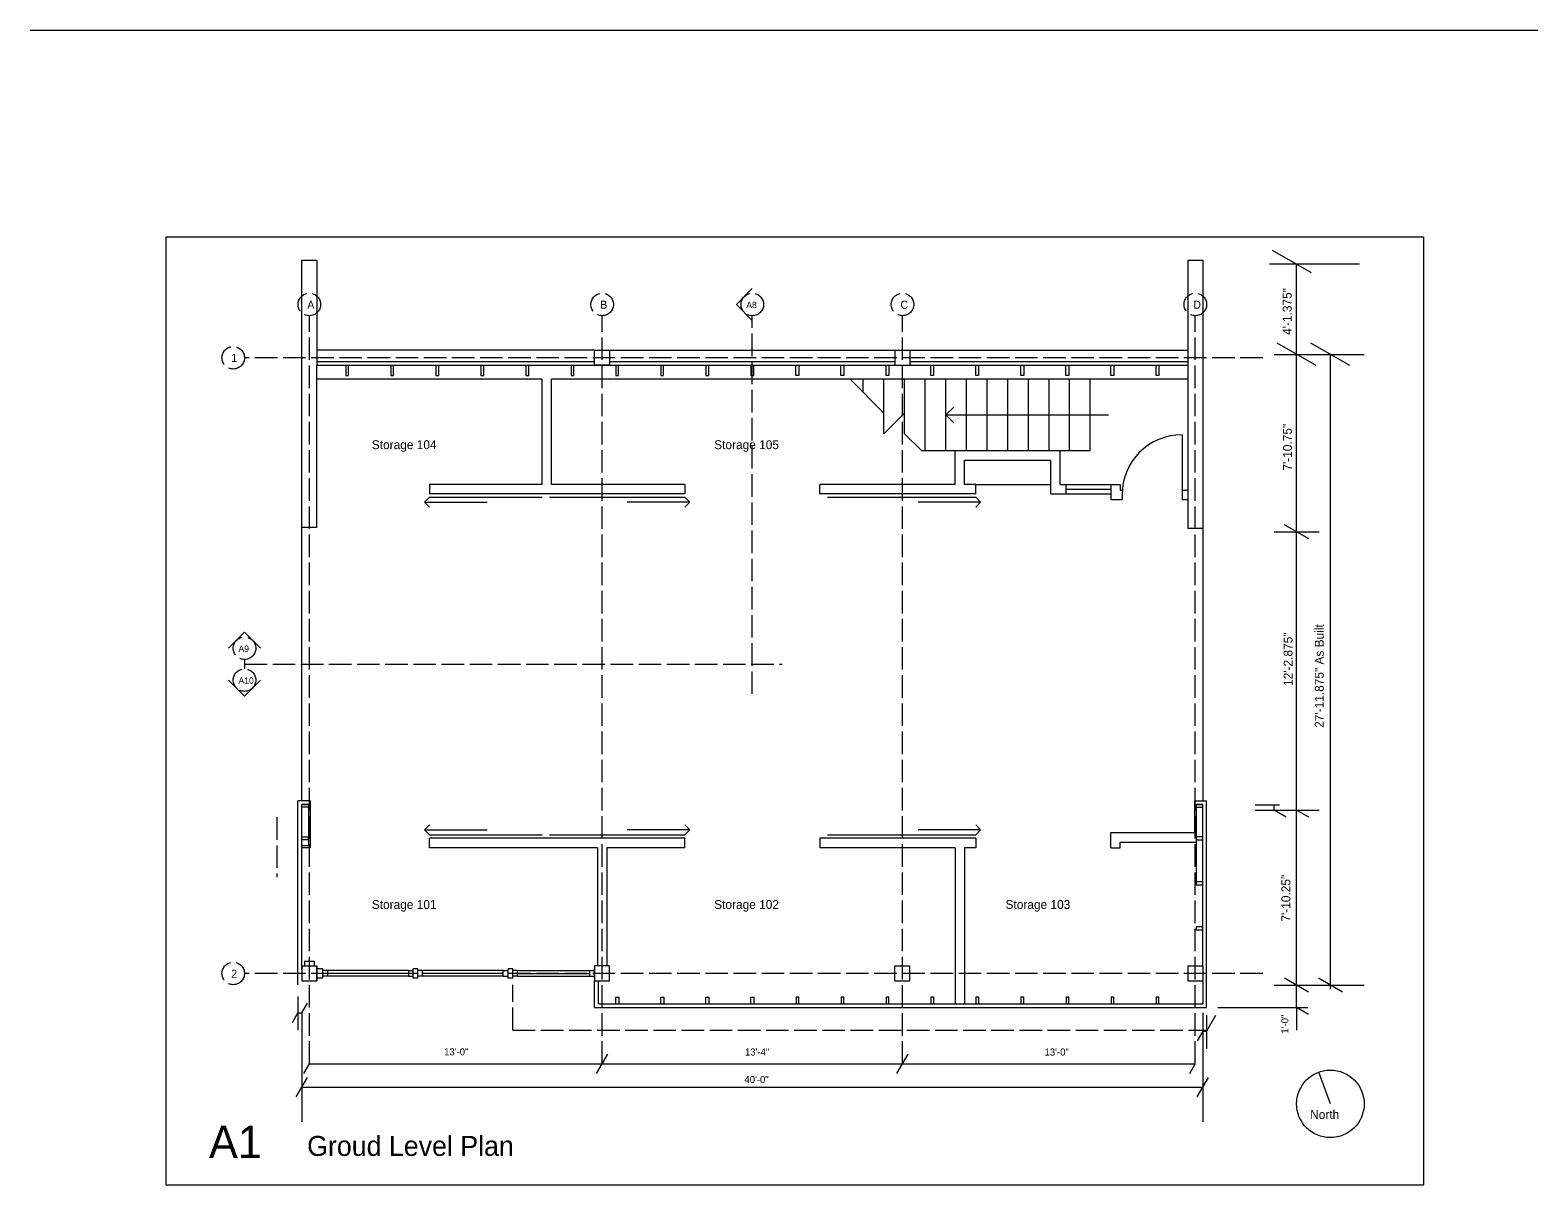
# Model space of a CAD drawing. Header units: inches. Extents: x 1267 to 6358, y -2516 to 4336.
# Drawn here: x 1267 to 2068, y 723 to 1339 of the extents above; entities that cross this region are included whole.
import ezdxf

# ---------------------------------------------------------------- set-up
doc = ezdxf.new("R2010")
doc.units = ezdxf.units.IN
doc.header["$MEASUREMENT"] = 0
doc.linetypes.add('ACAD_ISO02W100', pattern=[15, 12, -3])
for name, color, linetype in [('const', 7, 'Continuous'), ('e1', 7, 'Continuous'), ('e2', 251, 'Continuous'), ('glass', 172, 'Continuous'), ('grid', 252, 'ACAD_ISO02W100'), ('millwork', 254, 'Continuous'), ('soffit', 253, 'ACAD_ISO02W100'), ('stairs', 140, 'Continuous'), ('walls', 7, 'Continuous')]:
    doc.layers.add(name, color=color, linetype=linetype)

msp = doc.modelspace()

# ---------------------------------------------------------------- linework, layer by layer
for p, q in [((1339.81, 1228.42), (1339.81, 723.41)), ((1339.81, 1228.42), (2009.95, 1228.42)), ((2009.95, 1228.42), (2009.95, 723.41)), ((1339.81, 723.41), (2009.95, 723.41))]:
    msp.add_line(p, q)
at = {"layer": 'const'}
for p, q in [((1950.25, 1209.29), (1929.47, 1221.29)), ((1975.86, 1213.89), (1927.86, 1213.89)), ((1942.29, 817.89), (1942.29, 1213.89)), ((1952.68, 1159.89), (1931.9, 1171.89)), ((1970.68, 1159.89), (1949.9, 1171.89)), ((1930.29, 1165.89), (1978.29, 1165.89)), ((1960.29, 827.69), (1960.29, 1165.89)), ((1948.73, 1067.67), (1935.85, 1075.11)), ((1930.29, 1071.39), (1954.29, 1071.39)), ((1920.14, 925.89), (1933.17, 925.89)), ((1920.14, 923.01), (1954.29, 923.01)), ((1930.29, 923.01), (1930.29, 925.89)), ((1936.73, 919.29), (1930.29, 923.01)), ((1948.73, 919.29), (1942.29, 923.01)), ((1948.71, 826.18), (1935.87, 833.6)), ((1966.71, 826.18), (1953.87, 833.6)), ((1930.29, 829.89), (1978.29, 829.89)), ((1412.3, 815.11), (1415.3, 820.31)), ((1900.29, 817.89), (1948.29, 817.89)), ((1948.71, 814.18), (1942.29, 817.89)), ((1407.25, 809.92), (1410.25, 815.11)), ((1410.25, 815.11), (1412.3, 815.11)), ((1412.3, 815.11), (1412.3, 757)), ((1892.3, 815.11), (1892.3, 757)), ((1899.15, 813.62), (1894.35, 805.31)), ((1892.3, 805.31), (1889.3, 800.11)), ((1892.3, 805.31), (1894.35, 805.31)), ((1569.3, 782.74), (1575.3, 793.13)), ((1729.3, 782.74), (1735.3, 793.13)), ((1413.3, 782.74), (1416.3, 787.93)), ((1416.3, 787.93), (1888.33, 787.93)), ((1885.33, 782.74), (1888.33, 787.93)), ((1409.3, 770.27), (1415.3, 780.66)), ((1889.3, 770.27), (1895.3, 780.66)), ((1412.3, 775.47), (1892.3, 775.47))]:
    msp.add_line(p, q, dxfattribs=at)
at = {"layer": 'e1'}
for p, q in [((1267.49, 1338.67), (6357.66, 1338.67)), ((1942.29, 817.89), (1942.29, 815.69)), ((1942.29, 817.89), (1942.29, 805.89))]:
    msp.add_line(p, q, dxfattribs=at)
msp.add_circle((1960.29, 766.62), 18, dxfattribs=at)
at = {"layer": 'e2'}
for p, q in [((1568.29, 1168.09), (1420.3, 1168.09)), ((1576.29, 1168.09), (1728.27, 1168.09)), ((1736.27, 1168.09), (1884.3, 1168.09)), ((1412.3, 928.09), (1412.3, 1073.59)), ((1892.3, 1073.34), (1892.3, 928.09))]:
    msp.add_line(p, q, dxfattribs=at)
at = {"layer": 'glass'}
for p, q in [((1819.3, 1094.09), (1843.3, 1094.09)), ((1469.09, 837.59), (1426.04, 837.59)), ((1469.09, 834.59), (1426.04, 834.59)), ((1519.64, 837.59), (1476.59, 837.59)), ((1519.64, 834.59), (1476.59, 834.59)), ((1527.14, 837.59), (1565.79, 837.59)), ((1527.14, 834.59), (1565.79, 834.59))]:
    msp.add_line(p, q, dxfattribs=at)
at = {"layer": 'grid'}
for p, q in [((1416.3, 787.93), (1416.3, 1186.48)), ((1572.3, 787.93), (1572.3, 1186.48)), ((1652.3, 985), (1652.3, 1186.48)), ((1732.3, 787.93), (1732.3, 1186.48)), ((1888.33, 787.93), (1888.33, 1186.48)), ((1924.29, 1164.09), (1381.76, 1164.09)), ((1381.76, 1003.32), (1381.76, 998.35)), ((1381.76, 1000.84), (1668.14, 1000.84)), ((1924.29, 836.09), (1381.76, 836.09))]:
    msp.add_line(p, q, dxfattribs=at)
for centre in [(1416.3, 1192.48), (1572.3, 1192.48), (1652.3, 1192.48), (1732.3, 1192.48), (1888.33, 1192.48), (1375.76, 1164.09), (1381.76, 1009.32), (1381.76, 992.35), (1375.76, 836.09)]:
    msp.add_circle(centre, 6, dxfattribs=at)
at = {"layer": 'millwork'}
for p, q in [((1881.3, 1123.09), (1881.3, 1091.09)), ((1771.3, 1096.59), (1811.3, 1096.59)), ((1819.3, 1096.59), (1843.3, 1096.59)), ((1480.3, 1089.75), (1540.3, 1089.75)), ((1544.3, 1089.75), (1616.3, 1089.75)), ((1692.3, 1089.75), (1771.3, 1089.75)), ((1819.3, 1091.59), (1843.3, 1091.59)), ((1480.3, 909.92), (1540.3, 909.92)), ((1544.3, 909.92), (1616.3, 909.92)), ((1692.3, 909.92), (1771.3, 909.92)), ((1469.09, 836.09), (1426.04, 836.09)), ((1519.64, 836.09), (1476.59, 836.09)), ((1527.14, 836.09), (1565.79, 836.09))]:
    msp.add_line(p, q, dxfattribs=at)
msp.add_arc((1881.3, 1091.09), 32, 90, 180, dxfattribs=at)
at = {"layer": 'soffit'}
for p, q in [((1398.98, 919.3), (1398.98, 887.3)), ((1524.64, 805.89), (1524.64, 830.09)), ((1524.64, 805.89), (1894.35, 805.89))]:
    msp.add_line(p, q, dxfattribs=at)
at = {"layer": 'stairs'}
for p, q in [((1722.37, 1134.59), (1704.37, 1152.59)), ((1711.37, 1145.59), (1711.37, 1152.59)), ((1722.37, 1123.59), (1722.37, 1152.59)), ((1733.37, 1123.59), (1733.37, 1152.59)), ((1744.37, 1114.59), (1744.37, 1152.59)), ((1755.37, 1114.59), (1755.37, 1152.59)), ((1766.37, 1114.59), (1766.37, 1152.59)), ((1777.37, 1114.59), (1777.37, 1152.59)), ((1788.37, 1114.59), (1788.37, 1152.59)), ((1799.37, 1114.59), (1799.37, 1152.59)), ((1810.37, 1114.59), (1810.37, 1152.59)), ((1821.37, 1114.59), (1821.37, 1152.59)), ((1832.37, 1114.59), (1832.37, 1152.59)), ((1755.37, 1133.59), (1759.61, 1137.83)), ((1722.37, 1123.59), (1733.37, 1134.59)), ((1755.37, 1133.59), (1842.11, 1133.59)), ((1755.37, 1133.59), (1759.61, 1129.34)), ((1742.37, 1114.59), (1733.37, 1123.59)), ((1742.37, 1114.59), (1760.3, 1114.59)), ((1816.3, 1114.59), (1832.37, 1114.59)), ((1477.67, 1087.12), (1480.3, 1089.75)), ((1618.93, 1087.12), (1616.3, 1089.75)), ((1773.93, 1087.12), (1771.3, 1089.75)), ((1477.67, 1087.12), (1480.3, 1084.49)), ((1477.67, 1087.12), (1511.01, 1087.12)), ((1618.93, 1087.12), (1585.59, 1087.12)), ((1618.93, 1087.12), (1616.3, 1084.49)), ((1773.93, 1087.12), (1740.59, 1087.12)), ((1773.93, 1087.12), (1771.3, 1084.49)), ((1477.67, 912.55), (1480.3, 915.18)), ((1477.67, 912.55), (1480.3, 909.92)), ((1477.67, 912.55), (1511.01, 912.55)), ((1618.93, 912.55), (1585.59, 912.55)), ((1618.93, 912.55), (1616.3, 915.18)), ((1618.93, 912.55), (1616.3, 909.92)), ((1773.93, 912.55), (1740.59, 912.55)), ((1773.93, 912.55), (1771.3, 915.18)), ((1773.93, 912.55), (1771.3, 909.92))]:
    msp.add_line(p, q, dxfattribs=at)
at = {"layer": 'walls'}
for p, q in [((1412.3, 1073.59), (1412.3, 1216.09)), ((1412.3, 1216.09), (1420.3, 1216.09)), ((1420.3, 1216.09), (1420.3, 1168.09)), ((1884.3, 1216.09), (1884.3, 1168.09)), ((1884.3, 1216.09), (1892.3, 1216.09)), ((1892.3, 1216.09), (1892.3, 1073.34)), ((1652.3, 1200.97), (1643.82, 1192.48)), ((1652.3, 1184), (1643.82, 1192.48)), ((1420.3, 1168.09), (1420.3, 1160.09)), ((1420.3, 1162.09), (1568.29, 1162.09)), ((1568.29, 1168.09), (1576.29, 1168.09)), ((1568.29, 1160.09), (1568.29, 1168.09)), ((1576.29, 1168.09), (1576.29, 1160.09)), ((1576.29, 1162.09), (1728.27, 1162.09)), ((1728.27, 1168.09), (1736.27, 1168.09)), ((1728.27, 1168.09), (1728.27, 1160.09)), ((1736.27, 1168.09), (1736.27, 1160.09)), ((1736.27, 1162.09), (1884.3, 1162.09)), ((1884.3, 1168.09), (1884.3, 1160.09)), ((1420.3, 1073.59), (1420.3, 1160.09)), ((1420.3, 1160.09), (1884.3, 1160.09)), ((1540.3, 1152.59), (1420.3, 1152.59)), ((1540.3, 1096.59), (1540.3, 1152.59)), ((1545.3, 1096.59), (1545.3, 1152.59)), ((1884.3, 1152.59), (1545.3, 1152.59)), ((1576.29, 1160.09), (1568.29, 1160.09)), ((1728.27, 1160.09), (1736.27, 1160.09)), ((1884.3, 1160.09), (1884.3, 1073.34)), ((1760.3, 1114.59), (1816.3, 1114.59)), ((1760.3, 1096.59), (1760.3, 1114.59)), ((1816.3, 1096.59), (1816.3, 1114.59)), ((1765.3, 1109.59), (1811.3, 1109.59)), ((1765.3, 1096.59), (1765.3, 1109.59)), ((1811.3, 1091.59), (1811.3, 1109.59)), ((1540.3, 1096.59), (1480.3, 1096.59)), ((1480.3, 1096.59), (1480.3, 1091.59)), ((1616.3, 1096.59), (1545.3, 1096.59)), ((1616.3, 1096.59), (1616.3, 1091.59)), ((1760.3, 1096.59), (1688.3, 1096.59)), ((1688.3, 1091.59), (1688.3, 1096.59)), ((1771.3, 1096.59), (1765.3, 1096.59)), ((1771.3, 1091.59), (1771.3, 1096.59)), ((1816.3, 1096.59), (1819.3, 1096.59)), ((1819.3, 1096.59), (1819.3, 1091.59)), ((1843.3, 1096.59), (1848.3, 1096.59)), ((1843.3, 1096.59), (1843.3, 1088.59)), ((1848.3, 1096.59), (1848.3, 1093.59)), ((1616.3, 1091.59), (1480.3, 1091.59)), ((1771.3, 1091.59), (1688.3, 1091.59)), ((1811.3, 1091.59), (1819.3, 1091.59)), ((1843.3, 1088.59), (1849.3, 1088.59)), ((1848.3, 1093.59), (1849.3, 1093.59)), ((1849.3, 1091.59), (1849.3, 1088.59)), ((1881.3, 1093.59), (1884.3, 1093.59)), ((1881.3, 1093.59), (1881.3, 1088.59)), ((1881.3, 1088.59), (1884.3, 1088.59)), ((1420.3, 1073.59), (1412.3, 1073.59)), ((1884.3, 1073.34), (1892.3, 1073.34)), ((1373.27, 1009.32), (1381.76, 1017.81)), ((1390.24, 1009.32), (1381.76, 1017.81)), ((1373.27, 992.35), (1381.76, 983.87)), ((1390.24, 992.35), (1381.76, 983.87)), ((1410.25, 830.09), (1410.25, 928.09)), ((1416.8, 928.09), (1410.3, 928.09)), ((1412.25, 838.09), (1412.25, 926.09)), ((1416.8, 926.09), (1412.3, 926.09)), ((1415.8, 924.59), (1415.8, 904.09)), ((1416.8, 928.09), (1416.8, 903.09)), ((1887.8, 928.09), (1887.8, 911.09)), ((1887.8, 928.09), (1894.3, 928.09)), ((1887.8, 926.09), (1892.3, 926.09)), ((1888.8, 924.59), (1888.8, 884.84)), ((1892.3, 840.09), (1892.3, 926.09)), ((1894.3, 817.89), (1894.3, 928.09)), ((1616.3, 908.09), (1480.3, 908.09)), ((1480.3, 903.09), (1480.3, 908.09)), ((1616.3, 903.09), (1616.3, 908.09)), ((1771.3, 908.09), (1688.3, 908.09)), ((1688.3, 908.09), (1688.3, 903.09)), ((1771.3, 908.09), (1771.3, 903.09)), ((1843.3, 911.09), (1887.8, 911.09)), ((1843.3, 903.09), (1843.3, 911.09)), ((1848.3, 906.09), (1888.8, 906.09)), ((1848.3, 906.09), (1849.3, 906.09)), ((1848.3, 903.09), (1848.3, 906.09)), ((1881.3, 911.09), (1884.3, 911.09)), ((1415.8, 904.09), (1412.25, 904.09)), ((1416.8, 903.09), (1412.25, 903.09)), ((1569.8, 903.09), (1480.3, 903.09)), ((1569.8, 903.09), (1569.8, 840.09)), ((1574.8, 903.09), (1574.8, 840.09)), ((1616.3, 903.09), (1574.8, 903.09)), ((1760.3, 903.09), (1688.3, 903.09)), ((1760.3, 903.09), (1760.3, 819.89)), ((1765.3, 903.09), (1765.3, 819.89)), ((1771.3, 903.09), (1765.3, 903.09)), ((1843.3, 903.09), (1848.3, 903.09)), ((1413.8, 842.59), (1418.8, 842.59)), ((1413.8, 842.59), (1413.8, 840.09)), ((1418.8, 842.59), (1418.8, 840.09)), ((1412.3, 840.09), (1412.3, 832.09)), ((1412.3, 840.09), (1420.3, 840.09)), ((1412.3, 840.09), (1412.3, 832.09)), ((1412.3, 840.09), (1420.3, 840.09)), ((1420.3, 840.09), (1420.3, 832.09)), ((1420.3, 840.09), (1420.3, 832.09)), ((1420.3, 832.09), (1420.3, 840.09)), ((1423.54, 838.59), (1420.3, 838.59)), ((1423.54, 833.59), (1420.3, 833.59)), ((1423.54, 833.59), (1423.54, 838.59)), ((1426.04, 837.59), (1423.54, 837.59)), ((1426.04, 834.59), (1423.54, 834.59)), ((1426.04, 837.59), (1426.04, 834.59)), ((1469.09, 837.59), (1471.59, 837.59)), ((1469.09, 837.59), (1469.09, 834.59)), ((1469.09, 834.59), (1471.59, 834.59)), ((1471.59, 833.59), (1471.59, 838.59)), ((1474.09, 838.59), (1471.59, 838.59)), ((1474.09, 833.59), (1471.59, 833.59)), ((1474.09, 833.59), (1474.09, 838.59)), ((1476.59, 837.59), (1474.09, 837.59)), ((1476.59, 834.59), (1474.09, 834.59)), ((1476.59, 834.59), (1476.59, 837.59)), ((1519.64, 837.59), (1522.14, 837.59)), ((1519.64, 834.59), (1519.64, 837.59)), ((1519.64, 834.59), (1522.14, 834.59)), ((1522.14, 833.59), (1522.14, 838.59)), ((1524.64, 838.59), (1522.14, 838.59)), ((1524.64, 833.59), (1522.14, 833.59)), ((1524.64, 833.59), (1524.64, 838.59)), ((1524.64, 833.59), (1524.64, 838.59)), ((1527.14, 837.59), (1524.64, 837.59)), ((1527.14, 834.59), (1524.64, 834.59)), ((1527.14, 834.59), (1527.14, 837.59)), ((1565.79, 837.59), (1568.29, 837.59)), ((1565.79, 834.59), (1565.79, 837.59)), ((1565.79, 834.59), (1568.29, 834.59)), ((1576.29, 840.09), (1568.29, 840.09)), ((1568.29, 840.09), (1568.29, 832.09)), ((1568.29, 833.59), (1568.29, 838.59)), ((1576.29, 832.09), (1576.29, 840.09)), ((1728.27, 832.09), (1728.27, 840.09)), ((1728.27, 840.09), (1736.27, 840.09)), ((1736.27, 832.09), (1736.27, 840.09)), ((1884.3, 840.09), (1884.3, 832.09)), ((1884.3, 840.09), (1892.3, 840.09)), ((1892.3, 840.09), (1892.3, 819.89)), ((1412.3, 832.09), (1420.3, 832.09)), ((1412.3, 832.09), (1420.3, 832.09)), ((1568.29, 832.09), (1576.29, 832.09)), ((1568.3, 817.89), (1568.3, 832.09)), ((1570.3, 819.89), (1570.3, 832.09)), ((1728.27, 832.09), (1736.27, 832.09)), ((1884.3, 832.09), (1892.3, 832.09)), ((1410.25, 823.72), (1410.25, 805.8)), ((1568.3, 817.89), (1894.3, 817.89)), ((1570.3, 819.89), (1892.3, 819.89)), ((1894.35, 813.92), (1894.35, 796)), ((1960.29, 766.62), (1954.13, 783.54))]:
    msp.add_line(p, q, dxfattribs=at)
for points in [[(1435.72, 1160.09), (1435.72, 1154.59), (1437.22, 1154.59), (1437.22, 1160.09)], [(1459.72, 1160.09), (1459.72, 1154.59), (1461.22, 1154.59), (1461.22, 1160.09)], [(1483.72, 1160.09), (1483.72, 1154.59), (1485.22, 1154.59), (1485.22, 1160.09)], [(1507.72, 1160.09), (1507.72, 1154.59), (1509.22, 1154.59), (1509.22, 1160.09)], [(1531.72, 1160.09), (1531.72, 1154.59), (1533.22, 1154.59), (1533.22, 1160.09)], [(1555.72, 1160.09), (1555.72, 1154.59), (1557.22, 1154.59), (1557.22, 1160.09)], [(1579.55, 1160.09), (1579.55, 1154.59), (1581.05, 1154.59), (1581.05, 1160.09)], [(1603.55, 1160.09), (1603.55, 1154.59), (1605.05, 1154.59), (1605.05, 1160.09)], [(1627.55, 1160.09), (1627.55, 1154.59), (1629.05, 1154.59), (1629.05, 1160.09)], [(1651.55, 1160.09), (1651.55, 1154.59), (1653.05, 1154.59), (1653.05, 1160.09)], [(1677.05, 1160.09), (1677.05, 1154.59), (1675.55, 1154.59), (1675.55, 1160.09)], [(1701.05, 1160.09), (1701.05, 1154.59), (1699.55, 1154.59), (1699.55, 1160.09)], [(1725.05, 1160.09), (1725.05, 1154.59), (1723.55, 1154.59), (1723.55, 1160.09)], [(1748.88, 1160.09), (1748.88, 1154.59), (1747.38, 1154.59), (1747.38, 1160.09)], [(1772.88, 1160.09), (1772.88, 1154.59), (1771.38, 1154.59), (1771.38, 1160.09)], [(1796.88, 1160.09), (1796.88, 1154.59), (1795.38, 1154.59), (1795.38, 1160.09)], [(1820.88, 1160.09), (1820.88, 1154.59), (1819.38, 1154.59), (1819.38, 1160.09)], [(1844.88, 1160.09), (1844.88, 1154.59), (1843.38, 1154.59), (1843.38, 1160.09)], [(1868.88, 1160.09), (1868.88, 1154.59), (1867.38, 1154.59), (1867.38, 1160.09)], [(1412.3, 926.09), (1415.8, 926.09), (1415.8, 924.59), (1412.3, 924.59)], [(1892.3, 926.09), (1888.8, 926.09), (1888.8, 924.59), (1892.3, 924.59)], [(1412.25, 908.84), (1415.75, 908.84), (1415.75, 907.34), (1412.25, 907.34)], [(1892.3, 908.84), (1888.8, 908.84), (1888.8, 907.34), (1892.3, 907.34)], [(1892.3, 884.84), (1888.8, 884.84), (1888.8, 883.34), (1892.3, 883.34)], [(1892.3, 860.84), (1888.8, 860.84), (1888.8, 859.34), (1892.3, 859.34)], [(1579.6, 819.89), (1579.6, 823.39), (1581.1, 823.39), (1581.1, 819.89)], [(1603.6, 819.89), (1603.6, 823.39), (1605.1, 823.39), (1605.1, 819.89)], [(1627.6, 819.89), (1627.6, 823.39), (1629.1, 823.39), (1629.1, 819.89)], [(1651.6, 819.89), (1651.6, 823.39), (1653.1, 823.39), (1653.1, 819.89)], [(1677.1, 819.89), (1677.1, 823.39), (1675.6, 823.39), (1675.6, 819.89)], [(1701.1, 819.89), (1701.1, 823.39), (1699.6, 823.39), (1699.6, 819.89)], [(1725.1, 819.89), (1725.1, 823.39), (1723.6, 823.39), (1723.6, 819.89)], [(1748.93, 819.89), (1748.93, 823.39), (1747.43, 823.39), (1747.43, 819.89)], [(1772.93, 819.89), (1772.93, 823.39), (1771.43, 823.39), (1771.43, 819.89)], [(1796.93, 819.89), (1796.93, 823.39), (1795.43, 823.39), (1795.43, 819.89)], [(1820.93, 819.89), (1820.93, 823.39), (1819.43, 823.39), (1819.43, 819.89)], [(1844.93, 819.89), (1844.93, 823.39), (1843.43, 823.39), (1843.43, 819.89)], [(1868.93, 819.89), (1868.93, 823.39), (1867.43, 823.39), (1867.43, 819.89)]]:
    msp.add_lwpolyline(points, dxfattribs=at)

# ---------------------------------------------------------------- texts
at = {"layer": 'const', "attachment_point": 1, "rotation": 90}
for s, insert, char_height, width in [('4\'-1.375"', (1934.89, 1176.26), 4.736, 1805.7748), ('7\'-10.75"', (1935.02, 1103.96), 4.736, 1805.7748), ('12\'-2.875"', (1935.37, 989.28), 4.736, 1805.7748), ('27\'-11.875" As Built', (1952, 966.93), 4.7359, 1805.7748), ('7\'-10.25"', (1934.22, 863.7), 4.736, 1805.7748), ('1\'-0"', (1934.12, 804.07), 3.776, 1439.9598)]:
    msp.add_mtext(s, dxfattribs=dict(at, insert=insert, char_height=char_height, width=width))
at = {"layer": 'const', "attachment_point": 1}
for s, insert, char_height, width in [('A', (1415.22, 1194.48), 4.26, 1625.1973), ('B', (1571.22, 1194.48), 4.26, 1625.1973), ('A8', (1649.12, 1193.95), 3.41, 1300.1578), ('C', (1731.22, 1194.48), 4.26, 1625.1973), ('D', (1887.25, 1194.48), 4.26, 1625.1973), ('1', (1374.67, 1166.08), 4.26, 1625.1973), ('Storage 104', (1449.58, 1120.13), 4.7359, 1805.7748), ('Storage 105', (1632, 1120.13), 4.7359, 1805.7748), ('A9', (1378.57, 1010.79), 3.41, 1300.1578), ('A10', (1378.57, 993.82), 3.41, 1300.1578), ('Storage 101', (1449.58, 875.19), 4.7359, 1805.7748), ('Storage 102', (1632, 875.19), 4.7359, 1805.7748), ('Storage 103', (1787.21, 875.19), 4.7359, 1805.7748), ('2', (1374.67, 838.08), 4.26, 1625.1973), ('13\'-0"', (1488.12, 796.24), 3.789, 1444.6198), ('13\'-4"', (1648.4, 796.14), 3.789, 1444.6198), ('13\'-0"', (1808.02, 796.14), 3.789, 1444.6198), ('40\'-0"', (1648.11, 781.49), 3.789, 1444.6198), ('North', (1949.53, 763.3), 4.736, 1805.7748), ('A1', (1362.81, 754.99), 17.262, 6582.0491), ('Groud Level Plan', (1415.14, 749.54), 10.6557, 4062.9933)]:
    msp.add_mtext(s, dxfattribs=dict(at, insert=insert, char_height=char_height, width=width))

doc.saveas('drawing.dxf')
